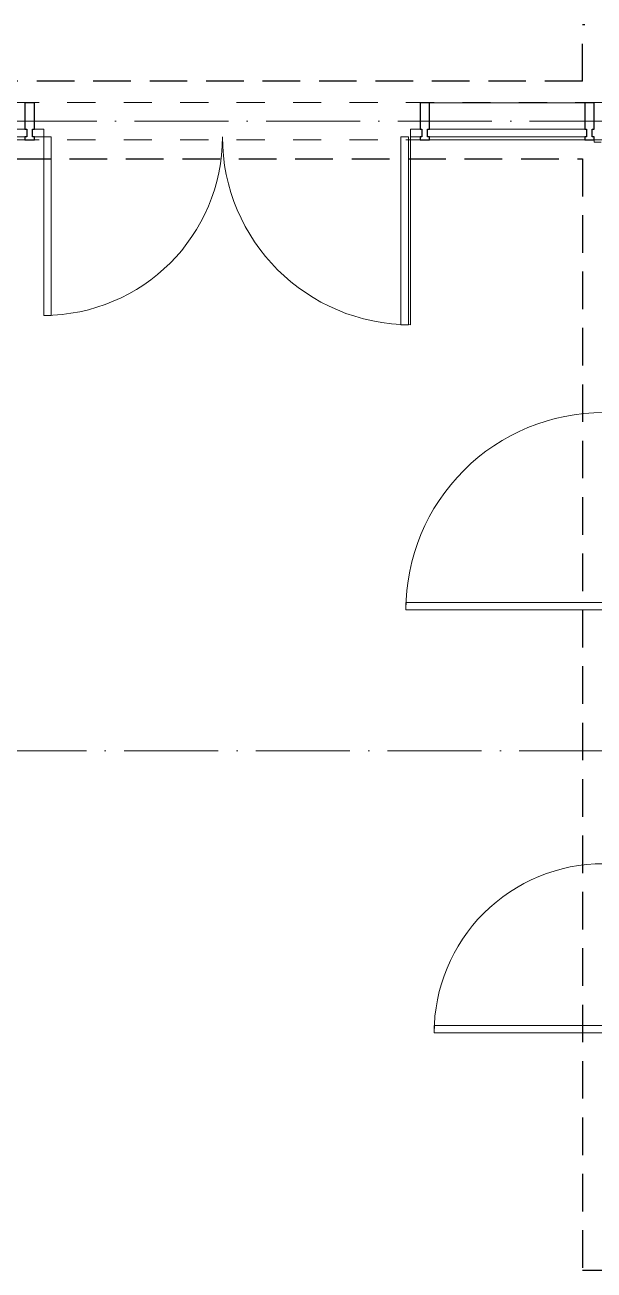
# Model space of a CAD drawing. Header units: millimetres. Extents: x -213536 to 1564669, y -45299 to 942238.
# Drawn here: x 521691 to 524716, y 495890 to 502514 of the extents above; entities that cross this region are included whole.
import ezdxf

# ---------------------------------------------------------------- set-up
doc = ezdxf.new("R2010")
doc.units = ezdxf.units.MM
for name, pattern in [('50_200_ШТРИХ_1Т_ш5_п1_п1_', [700, 500, -100, 0, -100]), ('Штрих короткий', [300, 150, -150]), ('Штриховая _2 мм - 1 мм_', [300, 200, -100])]:
    doc.linetypes.add(name, pattern=pattern)
for name, color, linetype, lineweight in [('0-1', 7, 'Continuous', 5), ('0-2', 7, 'Continuous', 9), ('3) ЖБ 4м', 3, 'Continuous', 30), ('Двери', 7, 'Continuous', 9), ('Импосты витража', 7, 'Continuous', 9), ('Импосты витража-1', 7, 'Continuous', 25), ('Каркас_Импост', 7, 'Continuous', 13), ('Оси-2', 7, '50_200_ШТРИХ_1Т_ш5_п1_п1_', 9), ('Остекление-1', 7, 'Continuous', 9), ('Открывание-1', 7, 'Continuous', 9), ('Панель', 7, 'Continuous', 13), ('Перемычка-1', 7, 'Штрих короткий', 9), ('Стены-1', 7, 'Continuous', 13), ('Элементы узлов-2', 7, 'Continuous', 9)]:
    doc.layers.add(name, color=color, linetype=linetype, lineweight=lineweight)
doc.layers.add('СТ-1_1', color=7, linetype='Штриховая _2 мм - 1 мм_', lineweight=90, true_color=0x888888)
doc.layers.get('0-2').off()

# ---------------------------------------------------------------- blocks, each defined once
blk = doc.blocks.new('Ос 3 эт верх часть')
at = {"layer": 'Оси-2'}
for p, q in [((535374.3, 502002.4), (426847.2, 502002.4)), ((506116, 498652.4), (535374.3, 498652.4))]:
    blk.add_line(p, q, dxfattribs=at)
blk = doc.blocks.new('Дверь_СКБ_1Ст_Внутренняя_ШЕР - СОШ_Д-5_Дв_1000x2100h_ПУИ-28602754-АИ2_03_План отделки стен 3-го этажа _Часть 1_')
at = {"layer": 'Каркас_Импост'}
for p, q in [((-437.5, 100), (-487.5, 100)), ((-487.5, 100), (-487.5, 20)), ((-437.5, 100), (-437.5, 60)), ((512.5, 100), (462.5, 100)), ((462.5, 100), (462.5, 60)), ((512.5, 100), (512.5, 20)), ((-427.5, 20), (-487.5, 20)), ((-437.5, 60), (-427.5, 60)), ((-427.5, 60), (-427.5, 20)), ((452.5, 60), (462.5, 60)), ((452.5, 60), (452.5, 20)), ((512.5, 20), (452.5, 20))]:
    blk.add_line(p, q, dxfattribs=at)
at = {"layer": 'Открывание-1'}
blk.add_arc((-437.5, 100), 900, 360, 90, dxfattribs=at)
at = {"layer": 'Панель'}
for p, q in [((-437.5, 1000), (-397.5, 1000)), ((-437.5, 1000), (-437.5, 100)), ((-397.5, 100), (-397.5, 1000)), ((-437.5, 100), (-397.5, 100))]:
    blk.add_line(p, q, dxfattribs=at)
blk = doc.blocks.new('Дверь_СКБ_1Ст_Внутренняя_ШЕР - СОШ_Д-11_Дв_1150x2100h_с_у МГН и персонала_ КЛГ-28641133-АИ2_03_План отделки стен 3-го этажа _Часть 1_')
at = {"layer": 'Каркас_Импост'}
for p, q in [((-512.5, 100), (-562.5, 100)), ((-562.5, 100), (-562.5, 20)), ((-512.5, 100), (-512.5, 60)), ((587.5, 100), (537.5, 100)), ((537.5, 100), (537.5, 60)), ((587.5, 100), (587.5, 20)), ((-502.5, 20), (-562.5, 20)), ((-512.5, 60), (-502.5, 60)), ((-502.5, 60), (-502.5, 20)), ((527.5, 60), (537.5, 60)), ((527.5, 60), (527.5, 20)), ((587.5, 20), (527.5, 20))]:
    blk.add_line(p, q, dxfattribs=at)
at = {"layer": 'Открывание-1'}
blk.add_arc((-512.5, 100), 1050, 360, 90, dxfattribs=at)
at = {"layer": 'Панель'}
for p, q in [((-512.5, 1150), (-472.5, 1150)), ((-512.5, 1150), (-512.5, 100)), ((-472.5, 100), (-472.5, 1150)), ((-512.5, 100), (-472.5, 100))]:
    blk.add_line(p, q, dxfattribs=at)
blk = doc.blocks.new('Дверь_Витражная_СКБ_2Ст2 - ДВН_ДАО_Выход-27108098-АИ2_03_План отделки стен 3-го этажа _Часть 1_')
at = {"layer": 'Двери'}
for p, q in [((-975, -950), (-975, 0)), ((975, -1000), (975, 0))]:
    blk.add_line(p, q, dxfattribs=at)
for centre, radius, start, end in [((-975, 0), 950, 270, 0), ((975, 0), 1000, 180, 270)]:
    blk.add_arc(centre, radius, start, end, dxfattribs=at)
at = {"layer": 'Элементы узлов-2'}
for p, q in [((-1025, 40), (-975, 40)), ((-975, 40), (-1025, 40)), ((-975, 0), (-1025, 0)), ((-1025, 0), (-975, 0)), ((-975, 40), (-975, 0)), ((-975, 0), (-975, 40)), ((-935, 0), (-975, 0)), ((-975, 0), (-975, -950)), ((-935, -950), (-935, 0)), ((923, 0), (923, -1000)), ((963, 0), (923, 0)), ((963, -1000), (963, 0)), ((1025, 40), (975, 40)), ((975, 40), (975, 0)), ((1025, 40), (975, 40)), ((975, 40), (975, 0)), ((975, 0), (1025, 0)), ((975, 0), (1025, 0)), ((-975, -950), (-935, -950)), ((923, -1000), (963, -1000))]:
    blk.add_line(p, q, dxfattribs=at)
blk = doc.blocks.new('PNS_Панель прямоугольная2 - Нр_Стекло - 40мм-26940512-АИ2_03_План отделки стен 3-го этажа _Часть 1_')
at = {"layer": 'Остекление-1'}
for p, q in [((-412.5, 40), (412.5, 40)), ((-422.5, 0), (422.5, 0)), ((412.5, 0), (-412.5, 0))]:
    blk.add_line(p, q, dxfattribs=at)
blk = doc.blocks.new('Прямоугольный импост - Импост структурный с накладкой - 180мм-26944798-АИ2_03_План отделки стен 3-го этажа _Часть 1_')
at = {"layer": 'Импосты витража-1'}
for p, q in [((-25, 0), (-25, 17)), ((-25, 17), (25, 17)), ((-15, 0), (-25, 0)), ((-15, -40), (-15, 0)), ((25, 0), (15, 0)), ((15, 0), (15, -40)), ((25, 17), (25, 0)), ((-25, -180), (-25, -40)), ((-25, -40), (-15, -40)), ((15, -40), (25, -40)), ((25, -40), (25, -180)), ((25, -180), (-25, -180))]:
    blk.add_line(p, q, dxfattribs=at)
blk = doc.blocks.new('Прямоугольный импост - Импост структурный с накладкой - 180мм-23818297-АИ2_03_План отделки стен 3-го этажа _Часть 1_')
at = {"layer": 'Импосты витража'}
for p, q in [((95500, 57197), (94675, 57197)), ((95500, 57000), (94675, 57000))]:
    blk.add_line(p, q, dxfattribs=at)
blk = doc.blocks.new('Прямоугольный импост - Импост структурный с накладкой - 180мм-26943387-АИ2_03_План отделки стен 3-го этажа _Часть 1_')
at = {"layer": 'Импосты витража-1'}
for p, q in [((-25, 0), (-25, 17)), ((-25, 17), (25, 17)), ((-15, 0), (-25, 0)), ((-15, -40), (-15, 0)), ((25, 0), (15, 0)), ((15, 0), (15, -40)), ((25, 17), (25, 0)), ((-25, -180), (-25, -40)), ((-25, -40), (-15, -40)), ((15, -40), (25, -40)), ((25, -40), (25, -180)), ((25, -180), (-25, -180))]:
    blk.add_line(p, q, dxfattribs=at)
blk = doc.blocks.new('Проем_Дверь_Прямоугольный - 4000х2800h_витражные проемы-35293678-АИ2_03_План отделки стен 3-го этажа _Часть 1_')
at = {"layer": 'Перемычка-1'}
for p, q in [((2000, 100), (-2000, 100)), ((2000, -100), (-2000, -100))]:
    blk.add_line(p, q, dxfattribs=at)
blk = doc.blocks.new('0125-Р-ОО-Ш2-АР-о_23_10_2024_rvt-1-АИ2_03_План отделки стен 3-го этажа _Часть 1_')
at = {"layer": '0-2'}
for name, p in [('Проем_Дверь_Прямоугольный - 4000х2800h_витражные проемы-35293678-АИ2_03_План отделки стен 3-го этажа _Часть 1_', (93600, 57100)), ('Прямоугольный импост - Импост структурный с накладкой - 180мм-23818297-АИ2_03_План отделки стен 3-го этажа _Часть 1_', (0, 0)), ('PNS_Панель прямоугольная2 - Нр_Стекло - 40мм-26940512-АИ2_03_План отделки стен 3-го этажа _Часть 1_', (92112.5, 57017)), ('Дверь_Витражная_СКБ_2Ст2 - ДВН_ДАО_Выход-27108098-АИ2_03_План отделки стен 3-го этажа _Часть 1_', (93600, 57017)), ('PNS_Панель прямоугольная2 - Нр_Стекло - 40мм-26940512-АИ2_03_План отделки стен 3-го этажа _Часть 1_', (95087.5, 57017))]:
    blk.add_blockref(name, p, dxfattribs=at)
at = {"layer": '0-2', "extrusion": (0, 0, -1), "rotation": 180}
for name, p in [('Прямоугольный импост - Импост структурный с накладкой - 180мм-26944798-АИ2_03_План отделки стен 3-го этажа _Часть 1_', (-92550, 57017)), ('Прямоугольный импост - Импост структурный с накладкой - 180мм-26944798-АИ2_03_План отделки стен 3-го этажа _Часть 1_', (-94650, 57017)), ('Прямоугольный импост - Импост структурный с накладкой - 180мм-26943387-АИ2_03_План отделки стен 3-го этажа _Часть 1_', (-95525, 57017))]:
    blk.add_blockref(name, p, dxfattribs=at)
at = {"layer": '0-2', "rotation": 89.9999999999999}
for name, p in [('Дверь_СКБ_1Ст_Внутренняя_ШЕР - СОШ_Д-11_Дв_1150x2100h_с_у МГН и персонала_ КЛГ-28641133-АИ2_03_План отделки стен 3-го этажа _Часть 1_', (95700, 55012.5)), ('Дверь_СКБ_1Ст_Внутренняя_ШЕР - СОШ_Д-5_Дв_1000x2100h_ПУИ-28602754-АИ2_03_План отделки стен 3-го этажа _Часть 1_', (95700, 52687.5))]:
    blk.add_blockref(name, p, dxfattribs=at)
blk = doc.blocks.new('3этВверх')
at = {"layer": 'СТ-1_1', "lineweight": 25}
for p, q in [((524654, 502214.4), (524654, 502514.4)), ((525566, 502514.4), (524654, 502514.4)), ((524654, 502214.4), (520878, 502214.4)), ((515028, 501802.4), (524654, 501802.4)), ((524654, 501802.4), (524654, 495890.4)), ((524654, 495890.4), (528254, 495890.4))]:
    blk.add_line(p, q, dxfattribs=at)
at = {"layer": 'Стены-1'}
for p, q in [((524754, 501902.4), (524716, 501902.4)), ((524716, 501902.4), (524716, 501890.4)), ((524716, 501890.4), (524754, 501890.4))]:
    blk.add_line(p, q, dxfattribs=at)
at = {"layer": '0-1'}
blk.add_blockref('0125-Р-ОО-Ш2-АР-о_23_10_2024_rvt-1-АИ2_03_План отделки стен 3-го этажа _Часть 1_', (429166, 444902.4), dxfattribs=at)

msp = doc.modelspace()

# ---------------------------------------------------------------- block references
at = {"color": 5, "lineweight": 30}
msp.add_blockref('Ос 3 эт верх часть', (0, 0), dxfattribs=at)
at = {"layer": '3) ЖБ 4м'}
msp.add_blockref('3этВверх', (0, 0), dxfattribs=at)

doc.saveas('drawing.dxf')
